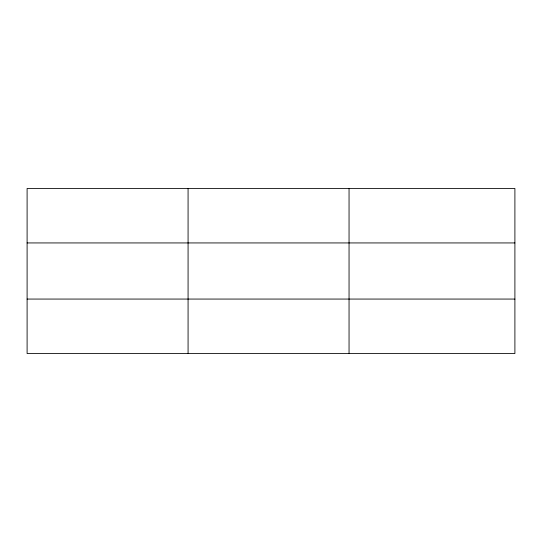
<?xml version="1.0" encoding="UTF-8"?>
<svg xmlns="http://www.w3.org/2000/svg" width="542" height="542" viewBox="0 0 542 542"><rect width="100%" height="100%" fill="white"/><g stroke="black" fill="none" stroke-linecap="round" stroke-linejoin="round"><path stroke-width="0.81" d="M188.074 188.467L188.074 353.533M349.048 188.467L349.048 353.533M514.9 299.062L514.9 353.533L27.1 353.533L27.1 188.467L514.9 188.467L514.9 299.062L27.1 299.062M27.1 242.938L514.9 242.938"/></g></svg>
